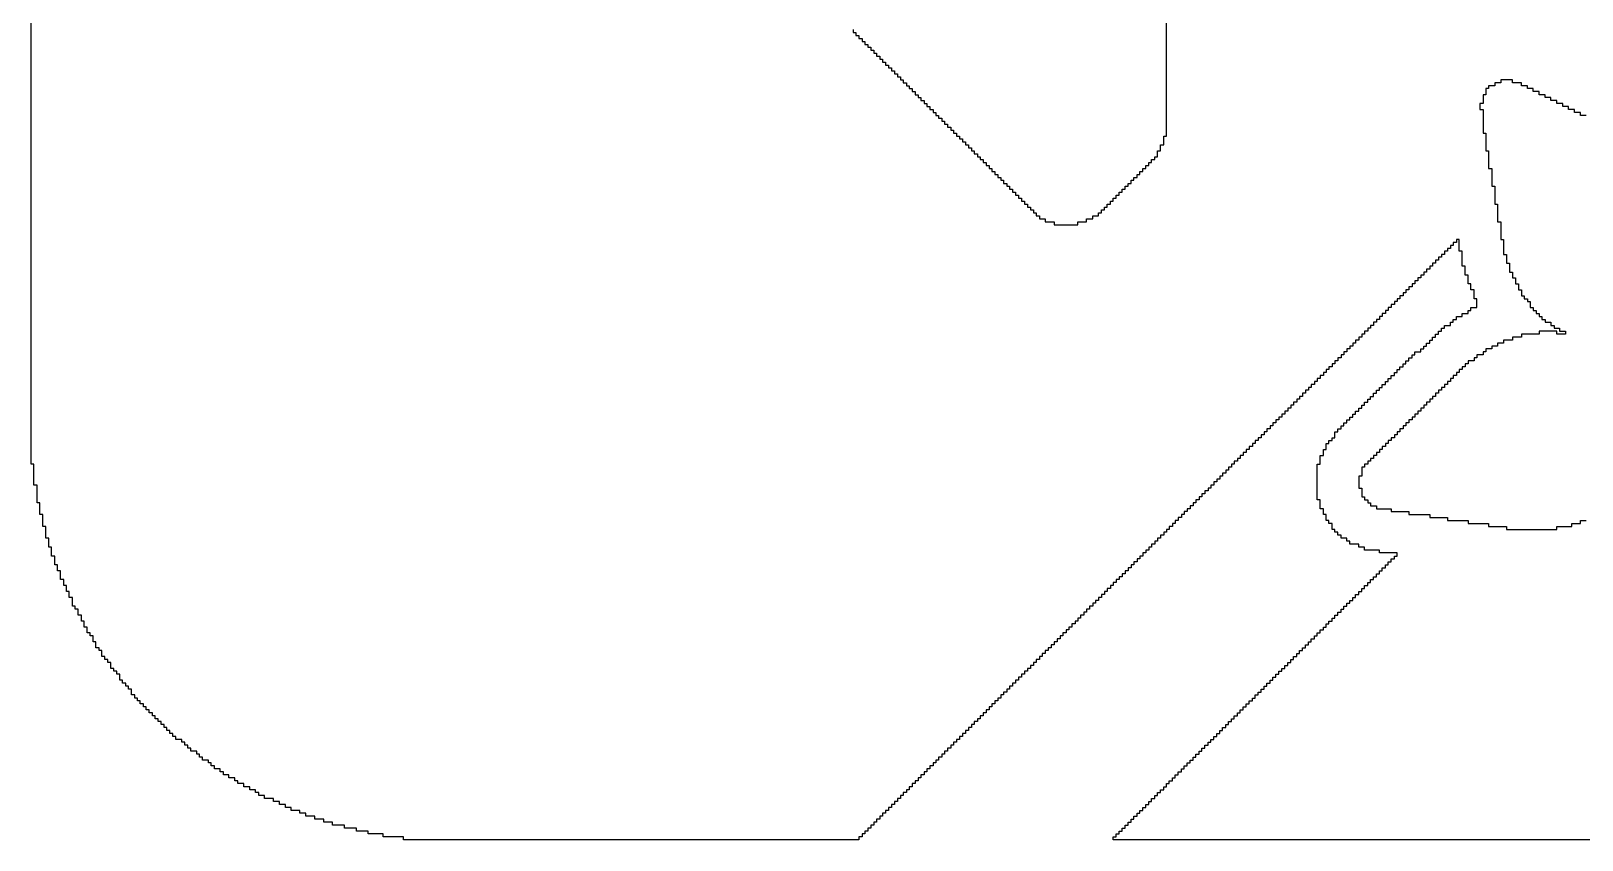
# Model space of a CAD drawing. Extents: x 134.1 to 218.7, y -126.2 to -72.1.
# Drawn here: x 134.1 to 145.2, y -126.25 to -120.46 of the extents above; entities that cross this region are included whole.
import ezdxf

# ---------------------------------------------------------------- set-up
doc = ezdxf.new("R2010")
doc.units = 0
doc.header["$MEASUREMENT"] = 0
doc.layers.add('BLACK', color=7, linetype='CONTINUOUS')

msp = doc.modelspace()

# ---------------------------------------------------------------- linework, layer by layer
at = {"layer": 'BLACK', "linetype": 'CONTINUOUS'}
for p, q in [((134.102, -123.56), (134.102, -117.972)), ((142.23, -121.211), (142.23, -120.153)), ((139.987, -120.449), (139.987, -120.47)), ((139.987, -120.47), (140.007, -120.47)), ((140.007, -120.47), (140.007, -120.491)), ((140.007, -120.491), (140.028, -120.491)), ((140.028, -120.491), (140.028, -120.512)), ((140.028, -120.512), (140.051, -120.512)), ((140.051, -120.512), (140.051, -120.534)), ((140.051, -120.534), (140.071, -120.534)), ((140.071, -120.534), (140.071, -120.555)), ((140.071, -120.555), (140.091, -120.555)), ((140.091, -120.555), (140.091, -120.576)), ((140.091, -120.576), (140.114, -120.576)), ((140.114, -120.576), (140.114, -120.597)), ((140.114, -120.597), (140.134, -120.597)), ((140.134, -120.597), (140.134, -120.618)), ((140.134, -120.618), (140.155, -120.618)), ((140.155, -120.618), (140.155, -120.639)), ((140.155, -120.639), (140.178, -120.639)), ((140.178, -120.639), (140.178, -120.661)), ((140.178, -120.661), (140.198, -120.661)), ((140.198, -120.661), (140.198, -120.682)), ((140.198, -120.682), (140.218, -120.682)), ((140.218, -120.682), (140.218, -120.703)), ((140.218, -120.703), (140.241, -120.703)), ((140.241, -120.703), (140.241, -120.724)), ((140.241, -120.724), (140.261, -120.724)), ((140.261, -120.724), (140.261, -120.745)), ((140.261, -120.745), (140.282, -120.745)), ((140.282, -120.745), (140.282, -120.766)), ((140.282, -120.766), (140.305, -120.766)), ((140.305, -120.766), (140.305, -120.788)), ((140.305, -120.788), (140.325, -120.788)), ((140.325, -120.788), (140.325, -120.809)), ((140.325, -120.809), (140.345, -120.809)), ((140.345, -120.809), (140.345, -120.83)), ((140.345, -120.83), (140.368, -120.83)), ((140.368, -120.83), (140.368, -120.851)), ((140.368, -120.851), (140.388, -120.851)), ((140.388, -120.851), (140.388, -120.872)), ((140.388, -120.872), (140.409, -120.872)), ((140.409, -120.872), (140.409, -120.893)), ((140.409, -120.893), (140.432, -120.893)), ((140.432, -120.893), (140.432, -120.915)), ((144.536, -120.872), (144.516, -120.872)), ((144.516, -120.872), (144.516, -120.915)), ((144.579, -120.851), (144.536, -120.851)), ((144.536, -120.851), (144.536, -120.872)), ((144.623, -120.83), (144.579, -120.83)), ((144.579, -120.83), (144.579, -120.851)), ((144.706, -120.809), (144.623, -120.809)), ((144.623, -120.809), (144.623, -120.83)), ((144.706, -120.83), (144.706, -120.809)), ((144.77, -120.83), (144.706, -120.83)), ((144.77, -120.851), (144.77, -120.83)), ((144.813, -120.851), (144.77, -120.851)), ((144.813, -120.872), (144.813, -120.851)), ((144.854, -120.872), (144.813, -120.872)), ((144.854, -120.893), (144.854, -120.872)), ((144.897, -120.893), (144.854, -120.893)), ((144.897, -120.915), (144.897, -120.893)), ((140.432, -120.915), (140.452, -120.915)), ((140.452, -120.915), (140.452, -120.936)), ((140.452, -120.936), (140.472, -120.936)), ((140.472, -120.936), (140.472, -120.957)), ((140.472, -120.957), (140.495, -120.957)), ((140.495, -120.957), (140.495, -120.978)), ((140.495, -120.978), (140.515, -120.978)), ((140.515, -120.978), (140.515, -120.999)), ((140.515, -120.999), (140.536, -120.999)), ((140.536, -120.999), (140.536, -121.02)), ((144.496, -120.978), (144.473, -120.978)), ((144.473, -120.978), (144.473, -121.02)), ((144.516, -120.915), (144.496, -120.915)), ((144.496, -120.915), (144.496, -120.978)), ((144.94, -120.915), (144.897, -120.915)), ((144.94, -120.936), (144.94, -120.915)), ((144.981, -120.936), (144.94, -120.936)), ((144.981, -120.957), (144.981, -120.936)), ((145.024, -120.957), (144.981, -120.957)), ((145.024, -120.978), (145.024, -120.957)), ((145.067, -120.978), (145.024, -120.978)), ((145.067, -120.999), (145.067, -120.978)), ((145.108, -120.999), (145.067, -120.999)), ((145.108, -121.02), (145.108, -120.999)), ((140.536, -121.02), (140.559, -121.02)), ((140.559, -121.02), (140.559, -121.042)), ((140.559, -121.042), (140.579, -121.042)), ((140.579, -121.042), (140.579, -121.063)), ((140.579, -121.063), (140.599, -121.063)), ((140.599, -121.063), (140.599, -121.084)), ((140.599, -121.084), (140.622, -121.084)), ((140.622, -121.084), (140.622, -121.105)), ((140.622, -121.105), (140.642, -121.105)), ((140.642, -121.105), (140.642, -121.126)), ((144.473, -121.02), (144.496, -121.02)), ((144.496, -121.02), (144.496, -121.19)), ((145.151, -121.02), (145.108, -121.02)), ((145.151, -121.042), (145.151, -121.02)), ((145.194, -121.042), (145.151, -121.042)), ((145.194, -121.063), (145.194, -121.042)), ((145.235, -121.063), (145.194, -121.063)), ((140.642, -121.126), (140.663, -121.126)), ((140.663, -121.126), (140.663, -121.147)), ((140.663, -121.147), (140.686, -121.147)), ((140.686, -121.147), (140.686, -121.169)), ((140.686, -121.169), (140.706, -121.169)), ((140.706, -121.169), (140.706, -121.19)), ((140.706, -121.19), (140.726, -121.19)), ((140.726, -121.19), (140.726, -121.211)), ((140.726, -121.211), (140.749, -121.211)), ((140.749, -121.211), (140.749, -121.232)), ((140.749, -121.232), (140.769, -121.232)), ((140.769, -121.232), (140.769, -121.253)), ((142.21, -121.274), (142.21, -121.211)), ((142.21, -121.211), (142.23, -121.211)), ((144.496, -121.19), (144.516, -121.19)), ((144.516, -121.19), (144.516, -121.317)), ((140.769, -121.253), (140.79, -121.253)), ((140.79, -121.253), (140.79, -121.274)), ((140.79, -121.274), (140.813, -121.274)), ((140.813, -121.274), (140.813, -121.296)), ((140.813, -121.296), (140.833, -121.296)), ((140.833, -121.296), (140.833, -121.317)), ((140.833, -121.317), (140.853, -121.317)), ((140.853, -121.317), (140.853, -121.338)), ((140.853, -121.338), (140.876, -121.338)), ((140.876, -121.338), (140.876, -121.359)), ((142.166, -121.359), (142.166, -121.317)), ((142.166, -121.317), (142.187, -121.317)), ((142.187, -121.317), (142.187, -121.274)), ((142.187, -121.274), (142.21, -121.274)), ((144.516, -121.317), (144.536, -121.317)), ((144.536, -121.317), (144.536, -121.444)), ((140.876, -121.359), (140.896, -121.359)), ((140.896, -121.359), (140.896, -121.38)), ((140.896, -121.38), (140.917, -121.38)), ((140.917, -121.38), (140.917, -121.401)), ((140.917, -121.401), (140.94, -121.401)), ((140.94, -121.401), (140.94, -121.423)), ((140.94, -121.423), (140.96, -121.423)), ((140.96, -121.423), (140.96, -121.444)), ((140.96, -121.444), (140.98, -121.444)), ((140.98, -121.444), (140.98, -121.465)), ((142.06, -121.465), (142.06, -121.444)), ((142.06, -121.444), (142.083, -121.444)), ((142.083, -121.444), (142.083, -121.423)), ((142.083, -121.423), (142.103, -121.423)), ((142.103, -121.423), (142.103, -121.401)), ((142.103, -121.401), (142.123, -121.401)), ((142.123, -121.401), (142.123, -121.38)), ((142.123, -121.38), (142.146, -121.38)), ((142.146, -121.38), (142.146, -121.359)), ((142.146, -121.359), (142.166, -121.359)), ((144.536, -121.444), (144.559, -121.444)), ((144.559, -121.444), (144.559, -121.571)), ((140.98, -121.465), (141, -121.465)), ((141, -121.465), (141, -121.486)), ((141, -121.486), (141.023, -121.486)), ((141.023, -121.486), (141.023, -121.507)), ((141.023, -121.507), (141.044, -121.507)), ((141.044, -121.507), (141.044, -121.528)), ((141.044, -121.528), (141.064, -121.528)), ((141.064, -121.528), (141.064, -121.55)), ((141.064, -121.55), (141.087, -121.55)), ((141.087, -121.55), (141.087, -121.571)), ((141.956, -121.571), (141.956, -121.55)), ((141.956, -121.55), (141.976, -121.55)), ((141.976, -121.55), (141.976, -121.528)), ((141.976, -121.528), (141.996, -121.528)), ((141.996, -121.528), (141.996, -121.507)), ((141.996, -121.507), (142.019, -121.507)), ((142.019, -121.507), (142.019, -121.486)), ((142.019, -121.486), (142.039, -121.486)), ((142.039, -121.486), (142.039, -121.465)), ((142.039, -121.465), (142.06, -121.465)), ((141.087, -121.571), (141.107, -121.571)), ((141.107, -121.571), (141.107, -121.592)), ((141.107, -121.592), (141.127, -121.592)), ((141.127, -121.592), (141.127, -121.613)), ((141.127, -121.613), (141.15, -121.613)), ((141.15, -121.613), (141.15, -121.634)), ((141.15, -121.634), (141.171, -121.634)), ((141.171, -121.634), (141.171, -121.655)), ((141.171, -121.655), (141.191, -121.655)), ((141.191, -121.655), (141.191, -121.677)), ((141.191, -121.677), (141.214, -121.677)), ((141.214, -121.677), (141.214, -121.698)), ((141.829, -121.698), (141.829, -121.677)), ((141.829, -121.677), (141.849, -121.677)), ((141.849, -121.677), (141.849, -121.655)), ((141.849, -121.655), (141.869, -121.655)), ((141.869, -121.655), (141.869, -121.634)), ((141.869, -121.634), (141.892, -121.634)), ((141.892, -121.634), (141.892, -121.613)), ((141.892, -121.613), (141.912, -121.613)), ((141.912, -121.613), (141.912, -121.592)), ((141.912, -121.592), (141.933, -121.592)), ((141.933, -121.592), (141.933, -121.571)), ((141.933, -121.571), (141.956, -121.571)), ((144.559, -121.571), (144.579, -121.571)), ((144.579, -121.571), (144.579, -121.698)), ((141.214, -121.698), (141.234, -121.698)), ((141.234, -121.698), (141.234, -121.719)), ((141.234, -121.719), (141.257, -121.719)), ((141.257, -121.719), (141.257, -121.74)), ((141.257, -121.74), (141.277, -121.74)), ((141.277, -121.74), (141.277, -121.761)), ((141.277, -121.761), (141.298, -121.761)), ((141.298, -121.761), (141.298, -121.782)), ((141.298, -121.782), (141.321, -121.782)), ((141.321, -121.782), (141.321, -121.804)), ((141.702, -121.804), (141.702, -121.782)), ((141.702, -121.782), (141.742, -121.782)), ((141.742, -121.782), (141.742, -121.761)), ((141.742, -121.761), (141.765, -121.761)), ((141.765, -121.761), (141.765, -121.74)), ((141.765, -121.74), (141.785, -121.74)), ((141.785, -121.74), (141.785, -121.719)), ((141.785, -121.719), (141.806, -121.719)), ((141.806, -121.719), (141.806, -121.698)), ((141.806, -121.698), (141.829, -121.698)), ((144.579, -121.698), (144.6, -121.698)), ((144.6, -121.698), (144.6, -121.825)), ((141.321, -121.804), (141.361, -121.804)), ((141.361, -121.804), (141.361, -121.825)), ((141.361, -121.825), (141.425, -121.825)), ((141.425, -121.825), (141.425, -121.846)), ((141.425, -121.846), (141.595, -121.846)), ((141.595, -121.846), (141.595, -121.825)), ((141.595, -121.825), (141.658, -121.825)), ((141.658, -121.825), (141.658, -121.804)), ((141.658, -121.804), (141.702, -121.804)), ((144.6, -121.825), (144.623, -121.825)), ((144.623, -121.825), (144.623, -121.952)), ((144.282, -121.994), (144.262, -121.994)), ((144.262, -121.994), (144.262, -122.015)), ((144.305, -121.973), (144.282, -121.973)), ((144.282, -121.973), (144.282, -121.994)), ((144.325, -121.952), (144.305, -121.952)), ((144.305, -121.952), (144.305, -121.973)), ((144.325, -122.036), (144.325, -121.952)), ((144.623, -121.952), (144.643, -121.952)), ((144.643, -121.952), (144.643, -122.058)), ((144.155, -122.121), (144.135, -122.121)), ((144.135, -122.121), (144.135, -122.142)), ((144.178, -122.1), (144.155, -122.1)), ((144.155, -122.1), (144.155, -122.121)), ((144.198, -122.079), (144.178, -122.079)), ((144.178, -122.079), (144.178, -122.1)), ((144.219, -122.058), (144.198, -122.058)), ((144.198, -122.058), (144.198, -122.079)), ((144.242, -122.036), (144.219, -122.036)), ((144.219, -122.036), (144.219, -122.058)), ((144.262, -122.015), (144.242, -122.015)), ((144.242, -122.015), (144.242, -122.036)), ((144.346, -122.036), (144.325, -122.036)), ((144.346, -122.142), (144.346, -122.036)), ((144.643, -122.058), (144.663, -122.058)), ((144.663, -122.058), (144.663, -122.121)), ((144.663, -122.121), (144.686, -122.121)), ((144.686, -122.121), (144.686, -122.185)), ((144.051, -122.227), (144.028, -122.227)), ((144.028, -122.227), (144.028, -122.248)), ((144.071, -122.206), (144.051, -122.206)), ((144.051, -122.206), (144.051, -122.227)), ((144.092, -122.185), (144.071, -122.185)), ((144.071, -122.185), (144.071, -122.206)), ((144.115, -122.163), (144.092, -122.163)), ((144.092, -122.163), (144.092, -122.185)), ((144.135, -122.142), (144.115, -122.142)), ((144.115, -122.142), (144.115, -122.163)), ((144.369, -122.142), (144.346, -122.142)), ((144.369, -122.206), (144.369, -122.142)), ((144.389, -122.206), (144.369, -122.206)), ((144.389, -122.269), (144.389, -122.206)), ((144.686, -122.185), (144.706, -122.185)), ((144.706, -122.185), (144.706, -122.227)), ((144.706, -122.227), (144.727, -122.227)), ((144.727, -122.227), (144.727, -122.269)), ((143.944, -122.333), (143.924, -122.333)), ((143.924, -122.333), (143.924, -122.354)), ((143.965, -122.312), (143.944, -122.312)), ((143.944, -122.312), (143.944, -122.333)), ((143.988, -122.29), (143.965, -122.29)), ((143.965, -122.29), (143.965, -122.312)), ((144.008, -122.269), (143.988, -122.269)), ((143.988, -122.269), (143.988, -122.29)), ((144.028, -122.248), (144.008, -122.248)), ((144.008, -122.248), (144.008, -122.269)), ((144.409, -122.269), (144.389, -122.269)), ((144.409, -122.312), (144.409, -122.269)), ((144.432, -122.312), (144.409, -122.312)), ((144.432, -122.375), (144.432, -122.312)), ((144.727, -122.269), (144.75, -122.269)), ((144.75, -122.269), (144.75, -122.312)), ((144.75, -122.312), (144.77, -122.312)), ((144.77, -122.312), (144.77, -122.354)), ((143.838, -122.439), (143.817, -122.439)), ((143.817, -122.439), (143.817, -122.46)), ((143.861, -122.417), (143.838, -122.417)), ((143.838, -122.417), (143.838, -122.439)), ((143.881, -122.396), (143.861, -122.396)), ((143.861, -122.396), (143.861, -122.417)), ((143.901, -122.375), (143.881, -122.375)), ((143.881, -122.375), (143.881, -122.396)), ((143.924, -122.354), (143.901, -122.354)), ((143.901, -122.354), (143.901, -122.375)), ((144.409, -122.46), (144.409, -122.439)), ((144.409, -122.439), (144.452, -122.439)), ((144.452, -122.375), (144.432, -122.375)), ((144.452, -122.439), (144.452, -122.375)), ((144.77, -122.354), (144.79, -122.354)), ((144.79, -122.354), (144.79, -122.375)), ((144.79, -122.375), (144.813, -122.375)), ((144.813, -122.375), (144.813, -122.396)), ((144.813, -122.396), (144.833, -122.396)), ((144.833, -122.396), (144.833, -122.439)), ((144.833, -122.439), (144.854, -122.439)), ((144.854, -122.439), (144.854, -122.46)), ((143.711, -122.566), (143.69, -122.566)), ((143.69, -122.566), (143.69, -122.587)), ((143.734, -122.544), (143.711, -122.544)), ((143.711, -122.544), (143.711, -122.566)), ((143.754, -122.523), (143.734, -122.523)), ((143.734, -122.523), (143.734, -122.544)), ((143.774, -122.502), (143.754, -122.502)), ((143.754, -122.502), (143.754, -122.523)), ((143.797, -122.481), (143.774, -122.481)), ((143.774, -122.481), (143.774, -122.502)), ((143.817, -122.46), (143.797, -122.46)), ((143.797, -122.46), (143.797, -122.481)), ((144.219, -122.587), (144.219, -122.566)), ((144.219, -122.566), (144.262, -122.566)), ((144.262, -122.566), (144.262, -122.544)), ((144.262, -122.544), (144.282, -122.544)), ((144.282, -122.544), (144.282, -122.523)), ((144.282, -122.523), (144.305, -122.523)), ((144.305, -122.523), (144.305, -122.502)), ((144.305, -122.502), (144.346, -122.502)), ((144.346, -122.502), (144.346, -122.481)), ((144.346, -122.481), (144.389, -122.481)), ((144.389, -122.481), (144.389, -122.46)), ((144.389, -122.46), (144.409, -122.46)), ((144.854, -122.46), (144.877, -122.46)), ((144.877, -122.46), (144.877, -122.481)), ((144.877, -122.481), (144.897, -122.481)), ((144.897, -122.481), (144.897, -122.502)), ((144.897, -122.502), (144.917, -122.502)), ((144.917, -122.502), (144.917, -122.523)), ((144.917, -122.523), (144.94, -122.523)), ((144.94, -122.523), (144.94, -122.544)), ((144.94, -122.544), (144.981, -122.544)), ((144.981, -122.544), (144.981, -122.566)), ((144.981, -122.566), (145.004, -122.566)), ((145.004, -122.566), (145.004, -122.587)), ((143.607, -122.671), (143.584, -122.671)), ((143.584, -122.671), (143.584, -122.693)), ((143.627, -122.65), (143.607, -122.65)), ((143.607, -122.65), (143.607, -122.671)), ((143.647, -122.629), (143.627, -122.629)), ((143.627, -122.629), (143.627, -122.65)), ((143.67, -122.608), (143.647, -122.608)), ((143.647, -122.608), (143.647, -122.629)), ((143.69, -122.587), (143.67, -122.587)), ((143.67, -122.587), (143.67, -122.608)), ((144.115, -122.693), (144.115, -122.671)), ((144.115, -122.671), (144.135, -122.671)), ((144.135, -122.671), (144.135, -122.65)), ((144.135, -122.65), (144.155, -122.65)), ((144.155, -122.65), (144.155, -122.629)), ((144.155, -122.629), (144.178, -122.629)), ((144.178, -122.629), (144.178, -122.608)), ((144.178, -122.608), (144.198, -122.608)), ((144.198, -122.608), (144.198, -122.587)), ((144.198, -122.587), (144.219, -122.587)), ((144.706, -122.671), (144.643, -122.671)), ((144.643, -122.671), (144.643, -122.693)), ((144.77, -122.65), (144.706, -122.65)), ((144.706, -122.65), (144.706, -122.671)), ((144.897, -122.629), (144.77, -122.629)), ((144.77, -122.629), (144.77, -122.65)), ((145.024, -122.608), (144.897, -122.608)), ((144.897, -122.608), (144.897, -122.629)), ((145.004, -122.587), (145.044, -122.587)), ((145.024, -122.629), (145.024, -122.608)), ((145.087, -122.629), (145.024, -122.629)), ((145.044, -122.587), (145.044, -122.608)), ((145.044, -122.608), (145.087, -122.608)), ((145.087, -122.608), (145.087, -122.629)), ((143.5, -122.777), (143.48, -122.777)), ((143.48, -122.777), (143.48, -122.798)), ((143.52, -122.756), (143.5, -122.756)), ((143.5, -122.756), (143.5, -122.777)), ((143.543, -122.735), (143.52, -122.735)), ((143.52, -122.735), (143.52, -122.756)), ((143.563, -122.714), (143.543, -122.714)), ((143.543, -122.714), (143.543, -122.735)), ((143.584, -122.693), (143.563, -122.693)), ((143.563, -122.693), (143.563, -122.714)), ((143.988, -122.798), (143.988, -122.777)), ((143.988, -122.777), (144.008, -122.777)), ((144.008, -122.777), (144.008, -122.756)), ((144.008, -122.756), (144.051, -122.756)), ((144.051, -122.756), (144.051, -122.735)), ((144.051, -122.735), (144.071, -122.735)), ((144.071, -122.735), (144.071, -122.714)), ((144.071, -122.714), (144.092, -122.714)), ((144.092, -122.714), (144.092, -122.693)), ((144.092, -122.693), (144.115, -122.693)), ((144.496, -122.777), (144.452, -122.777)), ((144.452, -122.777), (144.452, -122.798)), ((144.516, -122.756), (144.496, -122.756)), ((144.496, -122.756), (144.496, -122.777)), ((144.559, -122.735), (144.516, -122.735)), ((144.516, -122.735), (144.516, -122.756)), ((144.6, -122.714), (144.559, -122.714)), ((144.559, -122.714), (144.559, -122.735)), ((144.643, -122.693), (144.6, -122.693)), ((144.6, -122.693), (144.6, -122.714)), ((143.393, -122.883), (143.373, -122.883)), ((143.373, -122.883), (143.373, -122.904)), ((143.416, -122.862), (143.393, -122.862)), ((143.393, -122.862), (143.393, -122.883)), ((143.436, -122.841), (143.416, -122.841)), ((143.416, -122.841), (143.416, -122.862)), ((143.457, -122.82), (143.436, -122.82)), ((143.436, -122.82), (143.436, -122.841)), ((143.48, -122.798), (143.457, -122.798)), ((143.457, -122.798), (143.457, -122.82)), ((143.881, -122.904), (143.881, -122.883)), ((143.881, -122.883), (143.901, -122.883)), ((143.901, -122.883), (143.901, -122.862)), ((143.901, -122.862), (143.924, -122.862)), ((143.924, -122.862), (143.924, -122.841)), ((143.924, -122.841), (143.944, -122.841)), ((143.944, -122.841), (143.944, -122.82)), ((143.944, -122.82), (143.965, -122.82)), ((143.965, -122.82), (143.965, -122.798)), ((143.965, -122.798), (143.988, -122.798)), ((144.346, -122.883), (144.325, -122.883)), ((144.325, -122.883), (144.325, -122.904)), ((144.369, -122.862), (144.346, -122.862)), ((144.346, -122.862), (144.346, -122.883)), ((144.389, -122.841), (144.369, -122.841)), ((144.369, -122.841), (144.369, -122.862)), ((144.432, -122.82), (144.389, -122.82)), ((144.389, -122.82), (144.389, -122.841)), ((144.452, -122.798), (144.432, -122.798)), ((144.432, -122.798), (144.432, -122.82)), ((143.266, -123.01), (143.246, -123.01)), ((143.246, -123.01), (143.246, -123.031)), ((143.289, -122.989), (143.266, -122.989)), ((143.266, -122.989), (143.266, -123.01)), ((143.309, -122.968), (143.289, -122.968)), ((143.289, -122.968), (143.289, -122.989)), ((143.33, -122.947), (143.309, -122.947)), ((143.309, -122.947), (143.309, -122.968)), ((143.353, -122.925), (143.33, -122.925)), ((143.33, -122.925), (143.33, -122.947)), ((143.373, -122.904), (143.353, -122.904)), ((143.353, -122.904), (143.353, -122.925)), ((143.754, -123.031), (143.754, -123.01)), ((143.754, -123.01), (143.774, -123.01)), ((143.774, -123.01), (143.774, -122.989)), ((143.774, -122.989), (143.797, -122.989)), ((143.797, -122.989), (143.797, -122.968)), ((143.797, -122.968), (143.817, -122.968)), ((143.817, -122.968), (143.817, -122.947)), ((143.817, -122.947), (143.838, -122.947)), ((143.838, -122.947), (143.838, -122.925)), ((143.838, -122.925), (143.861, -122.925)), ((143.861, -122.925), (143.861, -122.904)), ((143.861, -122.904), (143.881, -122.904)), ((144.219, -123.01), (144.198, -123.01)), ((144.198, -123.01), (144.198, -123.031)), ((144.242, -122.989), (144.219, -122.989)), ((144.219, -122.989), (144.219, -123.01)), ((144.262, -122.968), (144.242, -122.968)), ((144.242, -122.968), (144.242, -122.989)), ((144.282, -122.947), (144.262, -122.947)), ((144.262, -122.947), (144.262, -122.968)), ((144.305, -122.925), (144.282, -122.925)), ((144.282, -122.925), (144.282, -122.947)), ((144.325, -122.904), (144.305, -122.904)), ((144.305, -122.904), (144.305, -122.925)), ((143.162, -123.116), (143.139, -123.116)), ((143.139, -123.116), (143.139, -123.137)), ((143.182, -123.095), (143.162, -123.095)), ((143.162, -123.095), (143.162, -123.116)), ((143.203, -123.074), (143.182, -123.074)), ((143.182, -123.074), (143.182, -123.095)), ((143.226, -123.052), (143.203, -123.052)), ((143.203, -123.052), (143.203, -123.074)), ((143.246, -123.031), (143.226, -123.031)), ((143.226, -123.031), (143.226, -123.052)), ((143.647, -123.137), (143.647, -123.116)), ((143.647, -123.116), (143.67, -123.116)), ((143.67, -123.116), (143.67, -123.095)), ((143.67, -123.095), (143.69, -123.095)), ((143.69, -123.095), (143.69, -123.074)), ((143.69, -123.074), (143.711, -123.074)), ((143.711, -123.074), (143.711, -123.052)), ((143.711, -123.052), (143.734, -123.052)), ((143.734, -123.052), (143.734, -123.031)), ((143.734, -123.031), (143.754, -123.031)), ((144.115, -123.116), (144.092, -123.116)), ((144.092, -123.116), (144.092, -123.137)), ((144.135, -123.095), (144.115, -123.095)), ((144.115, -123.095), (144.115, -123.116)), ((144.155, -123.074), (144.135, -123.074)), ((144.135, -123.074), (144.135, -123.095)), ((144.178, -123.052), (144.155, -123.052)), ((144.155, -123.052), (144.155, -123.074)), ((144.198, -123.031), (144.178, -123.031)), ((144.178, -123.031), (144.178, -123.052)), ((143.055, -123.222), (143.035, -123.222)), ((143.035, -123.222), (143.035, -123.243)), ((143.076, -123.201), (143.055, -123.201)), ((143.055, -123.201), (143.055, -123.222)), ((143.099, -123.179), (143.076, -123.179)), ((143.076, -123.179), (143.076, -123.201)), ((143.119, -123.158), (143.099, -123.158)), ((143.099, -123.158), (143.099, -123.179)), ((143.139, -123.137), (143.119, -123.137)), ((143.119, -123.137), (143.119, -123.158)), ((143.543, -123.243), (143.543, -123.222)), ((143.543, -123.222), (143.563, -123.222)), ((143.563, -123.222), (143.563, -123.201)), ((143.563, -123.201), (143.584, -123.201)), ((143.584, -123.201), (143.584, -123.179)), ((143.584, -123.179), (143.607, -123.179)), ((143.607, -123.179), (143.607, -123.158)), ((143.607, -123.158), (143.627, -123.158)), ((143.627, -123.158), (143.627, -123.137)), ((143.627, -123.137), (143.647, -123.137)), ((144.008, -123.222), (143.988, -123.222)), ((143.988, -123.222), (143.988, -123.243)), ((144.028, -123.201), (144.008, -123.201)), ((144.008, -123.201), (144.008, -123.222)), ((144.051, -123.179), (144.028, -123.179)), ((144.028, -123.179), (144.028, -123.201)), ((144.071, -123.158), (144.051, -123.158)), ((144.051, -123.158), (144.051, -123.179)), ((144.092, -123.137), (144.071, -123.137)), ((144.071, -123.137), (144.071, -123.158)), ((142.949, -123.328), (142.928, -123.328)), ((142.928, -123.328), (142.928, -123.349)), ((142.972, -123.306), (142.949, -123.306)), ((142.949, -123.306), (142.949, -123.328)), ((142.992, -123.285), (142.972, -123.285)), ((142.972, -123.285), (142.972, -123.306)), ((143.012, -123.264), (142.992, -123.264)), ((142.992, -123.264), (142.992, -123.285)), ((143.035, -123.243), (143.012, -123.243)), ((143.012, -123.243), (143.012, -123.264)), ((143.436, -123.37), (143.436, -123.328)), ((143.436, -123.328), (143.457, -123.328)), ((143.457, -123.328), (143.457, -123.306)), ((143.457, -123.306), (143.48, -123.306)), ((143.48, -123.306), (143.48, -123.285)), ((143.48, -123.285), (143.5, -123.285)), ((143.5, -123.285), (143.5, -123.264)), ((143.5, -123.264), (143.52, -123.264)), ((143.52, -123.264), (143.52, -123.243)), ((143.52, -123.243), (143.543, -123.243)), ((143.901, -123.328), (143.881, -123.328)), ((143.881, -123.328), (143.881, -123.349)), ((143.924, -123.306), (143.901, -123.306)), ((143.901, -123.306), (143.901, -123.328)), ((143.944, -123.285), (143.924, -123.285)), ((143.924, -123.285), (143.924, -123.306)), ((143.965, -123.264), (143.944, -123.264)), ((143.944, -123.264), (143.944, -123.285)), ((143.988, -123.243), (143.965, -123.243)), ((143.965, -123.243), (143.965, -123.264)), ((142.845, -123.433), (142.822, -123.433)), ((142.822, -123.433), (142.822, -123.455)), ((142.865, -123.412), (142.845, -123.412)), ((142.845, -123.412), (142.845, -123.433)), ((142.885, -123.391), (142.865, -123.391)), ((142.865, -123.391), (142.865, -123.412)), ((142.908, -123.37), (142.885, -123.37)), ((142.885, -123.37), (142.885, -123.391)), ((142.928, -123.349), (142.908, -123.349)), ((142.908, -123.349), (142.908, -123.37)), ((143.373, -123.455), (143.373, -123.412)), ((143.373, -123.412), (143.393, -123.412)), ((143.393, -123.412), (143.393, -123.391)), ((143.393, -123.391), (143.416, -123.391)), ((143.416, -123.391), (143.416, -123.37)), ((143.416, -123.37), (143.436, -123.37)), ((143.797, -123.433), (143.774, -123.433)), ((143.774, -123.433), (143.774, -123.455)), ((143.817, -123.412), (143.797, -123.412)), ((143.797, -123.412), (143.797, -123.433)), ((143.838, -123.391), (143.817, -123.391)), ((143.817, -123.391), (143.817, -123.412)), ((143.861, -123.37), (143.838, -123.37)), ((143.838, -123.37), (143.838, -123.391)), ((143.881, -123.349), (143.861, -123.349)), ((143.861, -123.349), (143.861, -123.37)), ((134.122, -123.56), (134.102, -123.56)), ((134.122, -123.709), (134.122, -123.56)), ((142.715, -123.56), (142.695, -123.56)), ((142.695, -123.56), (142.695, -123.582)), ((142.738, -123.539), (142.715, -123.539)), ((142.715, -123.539), (142.715, -123.56)), ((142.758, -123.518), (142.738, -123.518)), ((142.738, -123.518), (142.738, -123.539)), ((142.778, -123.497), (142.758, -123.497)), ((142.758, -123.497), (142.758, -123.518)), ((142.801, -123.476), (142.778, -123.476)), ((142.778, -123.476), (142.778, -123.497)), ((142.822, -123.455), (142.801, -123.455)), ((142.801, -123.455), (142.801, -123.476)), ((143.309, -123.814), (143.309, -123.56)), ((143.309, -123.56), (143.33, -123.56)), ((143.33, -123.56), (143.33, -123.497)), ((143.33, -123.497), (143.353, -123.497)), ((143.353, -123.497), (143.353, -123.455)), ((143.353, -123.455), (143.373, -123.455)), ((143.67, -123.56), (143.647, -123.56)), ((143.647, -123.56), (143.647, -123.582)), ((143.69, -123.539), (143.67, -123.539)), ((143.67, -123.539), (143.67, -123.56)), ((143.711, -123.518), (143.69, -123.518)), ((143.69, -123.518), (143.69, -123.539)), ((143.734, -123.497), (143.711, -123.497)), ((143.711, -123.497), (143.711, -123.518)), ((143.754, -123.476), (143.734, -123.476)), ((143.734, -123.476), (143.734, -123.497)), ((143.774, -123.455), (143.754, -123.455)), ((143.754, -123.455), (143.754, -123.476)), ((142.611, -123.666), (142.591, -123.666)), ((142.591, -123.666), (142.591, -123.687)), ((142.631, -123.645), (142.611, -123.645)), ((142.611, -123.645), (142.611, -123.666)), ((142.654, -123.624), (142.631, -123.624)), ((142.631, -123.624), (142.631, -123.645)), ((142.674, -123.603), (142.654, -123.603)), ((142.654, -123.603), (142.654, -123.624)), ((142.695, -123.582), (142.674, -123.582)), ((142.674, -123.582), (142.674, -123.603)), ((143.627, -123.645), (143.607, -123.645)), ((143.607, -123.645), (143.607, -123.73)), ((143.647, -123.582), (143.627, -123.582)), ((143.627, -123.582), (143.627, -123.645)), ((134.145, -123.709), (134.122, -123.709)), ((134.145, -123.836), (134.145, -123.709)), ((142.504, -123.772), (142.484, -123.772)), ((142.484, -123.772), (142.484, -123.793)), ((142.527, -123.751), (142.504, -123.751)), ((142.504, -123.751), (142.504, -123.772)), ((142.547, -123.73), (142.527, -123.73)), ((142.527, -123.73), (142.527, -123.751)), ((142.568, -123.709), (142.547, -123.709)), ((142.547, -123.709), (142.547, -123.73)), ((142.591, -123.687), (142.568, -123.687)), ((142.568, -123.687), (142.568, -123.709)), ((143.607, -123.73), (143.627, -123.73)), ((143.627, -123.73), (143.627, -123.793)), ((134.165, -123.836), (134.145, -123.836)), ((134.165, -123.92), (134.165, -123.836)), ((142.4, -123.878), (142.377, -123.878)), ((142.377, -123.878), (142.377, -123.899)), ((142.42, -123.857), (142.4, -123.857)), ((142.4, -123.857), (142.4, -123.878)), ((142.441, -123.836), (142.42, -123.836)), ((142.42, -123.836), (142.42, -123.857)), ((142.464, -123.814), (142.441, -123.814)), ((142.441, -123.814), (142.441, -123.836)), ((142.484, -123.793), (142.464, -123.793)), ((142.464, -123.793), (142.464, -123.814)), ((143.33, -123.814), (143.309, -123.814)), ((143.33, -123.878), (143.33, -123.814)), ((143.353, -123.878), (143.33, -123.878)), ((143.353, -123.92), (143.353, -123.878)), ((143.627, -123.793), (143.647, -123.793)), ((143.647, -123.793), (143.647, -123.814)), ((143.647, -123.814), (143.67, -123.814)), ((143.67, -123.814), (143.67, -123.836)), ((143.67, -123.836), (143.69, -123.836)), ((143.69, -123.836), (143.69, -123.857)), ((143.69, -123.857), (143.734, -123.857)), ((143.734, -123.857), (143.734, -123.878)), ((143.734, -123.878), (143.838, -123.878)), ((143.838, -123.878), (143.838, -123.899)), ((134.186, -123.92), (134.165, -123.92)), ((134.186, -124.005), (134.186, -123.92)), ((134.209, -124.005), (134.186, -124.005)), ((134.209, -124.09), (134.209, -124.005)), ((142.273, -124.005), (142.25, -124.005)), ((142.25, -124.005), (142.25, -124.026)), ((142.293, -123.984), (142.273, -123.984)), ((142.273, -123.984), (142.273, -124.005)), ((142.314, -123.963), (142.293, -123.963)), ((142.293, -123.963), (142.293, -123.984)), ((142.337, -123.941), (142.314, -123.941)), ((142.314, -123.941), (142.314, -123.963)), ((142.357, -123.92), (142.337, -123.92)), ((142.337, -123.92), (142.337, -123.941)), ((142.377, -123.899), (142.357, -123.899)), ((142.357, -123.899), (142.357, -123.92)), ((143.373, -123.92), (143.353, -123.92)), ((143.373, -123.963), (143.373, -123.92)), ((143.393, -123.963), (143.373, -123.963)), ((143.393, -123.984), (143.393, -123.963)), ((143.416, -123.984), (143.393, -123.984)), ((143.416, -124.026), (143.416, -123.984)), ((143.838, -123.899), (143.965, -123.899)), ((143.965, -123.899), (143.965, -123.92)), ((143.965, -123.92), (144.115, -123.92)), ((144.115, -123.92), (144.115, -123.941)), ((144.115, -123.941), (144.242, -123.941)), ((144.242, -123.941), (144.242, -123.963)), ((144.242, -123.963), (144.389, -123.963)), ((144.389, -123.963), (144.389, -123.984)), ((144.389, -123.984), (144.536, -123.984)), ((144.536, -123.984), (144.536, -124.005)), ((144.536, -124.005), (144.663, -124.005)), ((144.663, -124.005), (144.663, -124.026)), ((145.024, -124.026), (145.024, -124.005)), ((145.024, -124.005), (145.131, -124.005)), ((145.131, -124.005), (145.131, -123.984)), ((145.131, -123.984), (145.194, -123.984)), ((145.194, -123.984), (145.194, -123.963)), ((145.194, -123.963), (145.235, -123.963)), ((134.229, -124.09), (134.209, -124.09)), ((134.229, -124.153), (134.229, -124.09)), ((142.166, -124.111), (142.146, -124.111)), ((142.146, -124.111), (142.146, -124.132)), ((142.187, -124.09), (142.166, -124.09)), ((142.166, -124.09), (142.166, -124.111)), ((142.21, -124.068), (142.187, -124.068)), ((142.187, -124.068), (142.187, -124.09)), ((142.23, -124.047), (142.21, -124.047)), ((142.21, -124.047), (142.21, -124.068)), ((142.25, -124.026), (142.23, -124.026)), ((142.23, -124.026), (142.23, -124.047)), ((143.436, -124.026), (143.416, -124.026)), ((143.436, -124.047), (143.436, -124.026)), ((143.457, -124.047), (143.436, -124.047)), ((143.457, -124.068), (143.457, -124.047)), ((143.48, -124.068), (143.457, -124.068)), ((143.48, -124.09), (143.48, -124.068)), ((143.52, -124.09), (143.48, -124.09)), ((143.52, -124.111), (143.52, -124.09)), ((143.543, -124.111), (143.52, -124.111)), ((143.543, -124.132), (143.543, -124.111)), ((144.663, -124.026), (145.024, -124.026)), ((134.249, -124.153), (134.229, -124.153)), ((134.249, -124.217), (134.249, -124.153)), ((134.272, -124.217), (134.249, -124.217)), ((134.272, -124.28), (134.272, -124.217)), ((142.06, -124.217), (142.039, -124.217)), ((142.039, -124.217), (142.039, -124.238)), ((142.083, -124.195), (142.06, -124.195)), ((142.06, -124.195), (142.06, -124.217)), ((142.103, -124.174), (142.083, -124.174)), ((142.083, -124.174), (142.083, -124.195)), ((142.123, -124.153), (142.103, -124.153)), ((142.103, -124.153), (142.103, -124.174)), ((142.146, -124.132), (142.123, -124.132)), ((142.123, -124.132), (142.123, -124.153)), ((143.607, -124.132), (143.543, -124.132)), ((143.607, -124.153), (143.607, -124.132)), ((143.647, -124.153), (143.607, -124.153)), ((143.647, -124.174), (143.647, -124.153)), ((143.754, -124.174), (143.647, -124.174)), ((143.754, -124.195), (143.754, -124.174)), ((143.881, -124.195), (143.754, -124.195)), ((143.861, -124.238), (143.861, -124.217)), ((143.861, -124.217), (143.881, -124.217)), ((143.881, -124.217), (143.881, -124.195)), ((134.292, -124.28), (134.272, -124.28)), ((134.292, -124.322), (134.292, -124.28)), ((134.313, -124.322), (134.292, -124.322)), ((134.313, -124.386), (134.313, -124.322)), ((141.956, -124.322), (141.933, -124.322)), ((141.933, -124.322), (141.933, -124.344)), ((141.976, -124.301), (141.956, -124.301)), ((141.956, -124.301), (141.956, -124.322)), ((141.996, -124.28), (141.976, -124.28)), ((141.976, -124.28), (141.976, -124.301)), ((142.019, -124.259), (141.996, -124.259)), ((141.996, -124.259), (141.996, -124.28)), ((142.039, -124.238), (142.019, -124.238)), ((142.019, -124.238), (142.019, -124.259)), ((143.754, -124.344), (143.754, -124.322)), ((143.754, -124.322), (143.774, -124.322)), ((143.774, -124.322), (143.774, -124.301)), ((143.774, -124.301), (143.797, -124.301)), ((143.797, -124.301), (143.797, -124.28)), ((143.797, -124.28), (143.817, -124.28)), ((143.817, -124.28), (143.817, -124.259)), ((143.817, -124.259), (143.838, -124.259)), ((143.838, -124.259), (143.838, -124.238)), ((143.838, -124.238), (143.861, -124.238)), ((134.336, -124.386), (134.313, -124.386)), ((134.336, -124.428), (134.336, -124.386)), ((134.356, -124.428), (134.336, -124.428)), ((134.356, -124.471), (134.356, -124.428)), ((141.829, -124.449), (141.806, -124.449)), ((141.806, -124.449), (141.806, -124.471)), ((141.849, -124.428), (141.829, -124.428)), ((141.829, -124.428), (141.829, -124.449)), ((141.869, -124.407), (141.849, -124.407)), ((141.849, -124.407), (141.849, -124.428)), ((141.892, -124.386), (141.869, -124.386)), ((141.869, -124.386), (141.869, -124.407)), ((141.912, -124.365), (141.892, -124.365)), ((141.892, -124.365), (141.892, -124.386)), ((141.933, -124.344), (141.912, -124.344)), ((141.912, -124.344), (141.912, -124.365)), ((143.627, -124.471), (143.627, -124.449)), ((143.627, -124.449), (143.647, -124.449)), ((143.647, -124.449), (143.647, -124.428)), ((143.647, -124.428), (143.67, -124.428)), ((143.67, -124.428), (143.67, -124.407)), ((143.67, -124.407), (143.69, -124.407)), ((143.69, -124.407), (143.69, -124.386)), ((143.69, -124.386), (143.711, -124.386)), ((143.711, -124.386), (143.711, -124.365)), ((143.711, -124.365), (143.734, -124.365)), ((143.734, -124.365), (143.734, -124.344)), ((143.734, -124.344), (143.754, -124.344)), ((134.376, -124.471), (134.356, -124.471)), ((134.376, -124.513), (134.376, -124.471)), ((134.399, -124.513), (134.376, -124.513)), ((134.399, -124.576), (134.399, -124.513)), ((141.722, -124.555), (141.702, -124.555)), ((141.702, -124.555), (141.702, -124.576)), ((141.742, -124.534), (141.722, -124.534)), ((141.722, -124.534), (141.722, -124.555)), ((141.765, -124.513), (141.742, -124.513)), ((141.742, -124.513), (141.742, -124.534)), ((141.785, -124.492), (141.765, -124.492)), ((141.765, -124.492), (141.765, -124.513)), ((141.806, -124.471), (141.785, -124.471)), ((141.785, -124.471), (141.785, -124.492)), ((143.52, -124.576), (143.52, -124.555)), ((143.52, -124.555), (143.543, -124.555)), ((143.543, -124.555), (143.543, -124.534)), ((143.543, -124.534), (143.563, -124.534)), ((143.563, -124.534), (143.563, -124.513)), ((143.563, -124.513), (143.584, -124.513)), ((143.584, -124.513), (143.584, -124.492)), ((143.584, -124.492), (143.607, -124.492)), ((143.607, -124.492), (143.607, -124.471)), ((143.607, -124.471), (143.627, -124.471)), ((134.419, -124.576), (134.399, -124.576)), ((134.419, -124.598), (134.419, -124.576)), ((134.44, -124.598), (134.419, -124.598)), ((134.44, -124.64), (134.44, -124.598)), ((134.463, -124.64), (134.44, -124.64)), ((134.463, -124.682), (134.463, -124.64)), ((141.615, -124.661), (141.595, -124.661)), ((141.595, -124.661), (141.595, -124.682)), ((141.638, -124.64), (141.615, -124.64)), ((141.615, -124.64), (141.615, -124.661)), ((141.658, -124.619), (141.638, -124.619)), ((141.638, -124.619), (141.638, -124.64)), ((141.679, -124.598), (141.658, -124.598)), ((141.658, -124.598), (141.658, -124.619)), ((141.702, -124.576), (141.679, -124.576)), ((141.679, -124.576), (141.679, -124.598)), ((143.416, -124.682), (143.416, -124.661)), ((143.416, -124.661), (143.436, -124.661)), ((143.436, -124.661), (143.436, -124.64)), ((143.436, -124.64), (143.457, -124.64)), ((143.457, -124.64), (143.457, -124.619)), ((143.457, -124.619), (143.48, -124.619)), ((143.48, -124.619), (143.48, -124.598)), ((143.48, -124.598), (143.5, -124.598)), ((143.5, -124.598), (143.5, -124.576)), ((143.5, -124.576), (143.52, -124.576)), ((134.483, -124.682), (134.463, -124.682)), ((134.483, -124.725), (134.483, -124.682)), ((134.503, -124.725), (134.483, -124.725)), ((134.503, -124.767), (134.503, -124.725)), ((134.526, -124.767), (134.503, -124.767)), ((134.526, -124.788), (134.526, -124.767)), ((141.511, -124.767), (141.488, -124.767)), ((141.488, -124.767), (141.488, -124.788)), ((141.531, -124.746), (141.511, -124.746)), ((141.511, -124.746), (141.511, -124.767)), ((141.552, -124.725), (141.531, -124.725)), ((141.531, -124.725), (141.531, -124.746)), ((141.575, -124.703), (141.552, -124.703)), ((141.552, -124.703), (141.552, -124.725)), ((141.595, -124.682), (141.575, -124.682)), ((141.575, -124.682), (141.575, -124.703)), ((143.309, -124.788), (143.309, -124.767)), ((143.309, -124.767), (143.33, -124.767)), ((143.33, -124.767), (143.33, -124.746)), ((143.33, -124.746), (143.353, -124.746)), ((143.353, -124.746), (143.353, -124.725)), ((143.353, -124.725), (143.373, -124.725)), ((143.373, -124.725), (143.373, -124.703)), ((143.373, -124.703), (143.393, -124.703)), ((143.393, -124.703), (143.393, -124.682)), ((143.393, -124.682), (143.416, -124.682)), ((134.546, -124.788), (134.526, -124.788)), ((134.546, -124.83), (134.546, -124.788)), ((134.567, -124.83), (134.546, -124.83)), ((134.567, -124.873), (134.567, -124.83)), ((134.59, -124.873), (134.567, -124.873)), ((134.59, -124.894), (134.59, -124.873)), ((134.61, -124.894), (134.59, -124.894)), ((134.61, -124.936), (134.61, -124.894)), ((141.384, -124.894), (141.361, -124.894)), ((141.361, -124.894), (141.361, -124.915)), ((141.404, -124.873), (141.384, -124.873)), ((141.384, -124.873), (141.384, -124.894)), ((141.425, -124.852), (141.404, -124.852)), ((141.404, -124.852), (141.404, -124.873)), ((141.448, -124.83), (141.425, -124.83)), ((141.425, -124.83), (141.425, -124.852)), ((141.468, -124.809), (141.448, -124.809)), ((141.448, -124.809), (141.448, -124.83)), ((141.488, -124.788), (141.468, -124.788)), ((141.468, -124.788), (141.468, -124.809)), ((143.182, -124.915), (143.182, -124.894)), ((143.182, -124.894), (143.203, -124.894)), ((143.203, -124.894), (143.203, -124.873)), ((143.203, -124.873), (143.226, -124.873)), ((143.226, -124.873), (143.226, -124.852)), ((143.226, -124.852), (143.246, -124.852)), ((143.246, -124.852), (143.246, -124.83)), ((143.246, -124.83), (143.266, -124.83)), ((143.266, -124.83), (143.266, -124.809)), ((143.266, -124.809), (143.289, -124.809)), ((143.289, -124.809), (143.289, -124.788)), ((143.289, -124.788), (143.309, -124.788)), ((134.63, -124.936), (134.61, -124.936)), ((134.63, -124.957), (134.63, -124.936)), ((134.653, -124.957), (134.63, -124.957)), ((134.653, -124.979), (134.653, -124.957)), ((134.673, -124.979), (134.653, -124.979)), ((134.673, -125.021), (134.673, -124.979)), ((141.277, -125), (141.257, -125)), ((141.257, -125), (141.257, -125.021)), ((141.298, -124.979), (141.277, -124.979)), ((141.277, -124.979), (141.277, -125)), ((141.321, -124.957), (141.298, -124.957)), ((141.298, -124.957), (141.298, -124.979)), ((141.341, -124.936), (141.321, -124.936)), ((141.321, -124.936), (141.321, -124.957)), ((141.361, -124.915), (141.341, -124.915)), ((141.341, -124.915), (141.341, -124.936)), ((143.076, -125.021), (143.076, -125)), ((143.076, -125), (143.099, -125)), ((143.099, -125), (143.099, -124.979)), ((143.099, -124.979), (143.119, -124.979)), ((143.119, -124.979), (143.119, -124.957)), ((143.119, -124.957), (143.139, -124.957)), ((143.139, -124.957), (143.139, -124.936)), ((143.139, -124.936), (143.162, -124.936)), ((143.162, -124.936), (143.162, -124.915)), ((143.162, -124.915), (143.182, -124.915)), ((134.694, -125.021), (134.673, -125.021)), ((134.694, -125.042), (134.694, -125.021)), ((134.717, -125.042), (134.694, -125.042)), ((134.717, -125.063), (134.717, -125.042)), ((134.737, -125.063), (134.717, -125.063)), ((134.737, -125.106), (134.737, -125.063)), ((134.757, -125.106), (134.737, -125.106)), ((134.757, -125.127), (134.757, -125.106)), ((141.171, -125.106), (141.15, -125.106)), ((141.15, -125.106), (141.15, -125.127)), ((141.191, -125.084), (141.171, -125.084)), ((141.171, -125.084), (141.171, -125.106)), ((141.214, -125.063), (141.191, -125.063)), ((141.191, -125.063), (141.191, -125.084)), ((141.234, -125.042), (141.214, -125.042)), ((141.214, -125.042), (141.214, -125.063)), ((141.257, -125.021), (141.234, -125.021)), ((141.234, -125.021), (141.234, -125.042)), ((142.972, -125.127), (142.972, -125.106)), ((142.972, -125.106), (142.992, -125.106)), ((142.992, -125.106), (142.992, -125.084)), ((142.992, -125.084), (143.012, -125.084)), ((143.012, -125.084), (143.012, -125.063)), ((143.012, -125.063), (143.035, -125.063)), ((143.035, -125.063), (143.035, -125.042)), ((143.035, -125.042), (143.055, -125.042)), ((143.055, -125.042), (143.055, -125.021)), ((143.055, -125.021), (143.076, -125.021)), ((134.78, -125.127), (134.757, -125.127)), ((134.78, -125.148), (134.78, -125.127)), ((134.8, -125.148), (134.78, -125.148)), ((134.8, -125.169), (134.8, -125.148)), ((134.821, -125.169), (134.8, -125.169)), ((134.821, -125.211), (134.821, -125.169)), ((134.844, -125.211), (134.821, -125.211)), ((134.844, -125.233), (134.844, -125.211)), ((141.064, -125.211), (141.044, -125.211)), ((141.044, -125.211), (141.044, -125.233)), ((141.087, -125.19), (141.064, -125.19)), ((141.064, -125.19), (141.064, -125.211)), ((141.107, -125.169), (141.087, -125.169)), ((141.087, -125.169), (141.087, -125.19)), ((141.127, -125.148), (141.107, -125.148)), ((141.107, -125.148), (141.107, -125.169)), ((141.15, -125.127), (141.127, -125.127)), ((141.127, -125.127), (141.127, -125.148)), ((142.865, -125.233), (142.865, -125.211)), ((142.865, -125.211), (142.885, -125.211)), ((142.885, -125.211), (142.885, -125.19)), ((142.885, -125.19), (142.908, -125.19)), ((142.908, -125.19), (142.908, -125.169)), ((142.908, -125.169), (142.928, -125.169)), ((142.928, -125.169), (142.928, -125.148)), ((142.928, -125.148), (142.949, -125.148)), ((142.949, -125.148), (142.949, -125.127)), ((142.949, -125.127), (142.972, -125.127)), ((134.864, -125.233), (134.844, -125.233)), ((134.864, -125.254), (134.864, -125.233)), ((134.884, -125.254), (134.864, -125.254)), ((134.884, -125.275), (134.884, -125.254)), ((134.907, -125.275), (134.884, -125.275)), ((134.907, -125.296), (134.907, -125.275)), ((134.927, -125.296), (134.907, -125.296)), ((134.927, -125.317), (134.927, -125.296)), ((134.948, -125.317), (134.927, -125.317)), ((134.948, -125.338), (134.948, -125.317)), ((134.971, -125.338), (134.948, -125.338)), ((134.971, -125.36), (134.971, -125.338)), ((140.94, -125.338), (140.917, -125.338)), ((140.917, -125.338), (140.917, -125.36)), ((140.96, -125.317), (140.94, -125.317)), ((140.94, -125.317), (140.94, -125.338)), ((140.98, -125.296), (140.96, -125.296)), ((140.96, -125.296), (140.96, -125.317)), ((141, -125.275), (140.98, -125.275)), ((140.98, -125.275), (140.98, -125.296)), ((141.023, -125.254), (141, -125.254)), ((141, -125.254), (141, -125.275)), ((141.044, -125.233), (141.023, -125.233)), ((141.023, -125.233), (141.023, -125.254)), ((142.738, -125.36), (142.738, -125.338)), ((142.738, -125.338), (142.758, -125.338)), ((142.758, -125.338), (142.758, -125.317)), ((142.758, -125.317), (142.778, -125.317)), ((142.778, -125.317), (142.778, -125.296)), ((142.778, -125.296), (142.801, -125.296)), ((142.801, -125.296), (142.801, -125.275)), ((142.801, -125.275), (142.822, -125.275)), ((142.822, -125.275), (142.822, -125.254)), ((142.822, -125.254), (142.845, -125.254)), ((142.845, -125.254), (142.845, -125.233)), ((142.845, -125.233), (142.865, -125.233)), ((134.991, -125.36), (134.971, -125.36)), ((134.991, -125.381), (134.991, -125.36)), ((135.011, -125.381), (134.991, -125.381)), ((135.011, -125.402), (135.011, -125.381)), ((135.034, -125.402), (135.011, -125.402)), ((135.034, -125.423), (135.034, -125.402)), ((135.054, -125.423), (135.034, -125.423)), ((135.054, -125.444), (135.054, -125.423)), ((135.075, -125.444), (135.054, -125.444)), ((135.075, -125.465), (135.075, -125.444)), ((140.833, -125.444), (140.813, -125.444)), ((140.813, -125.444), (140.813, -125.465)), ((140.853, -125.423), (140.833, -125.423)), ((140.833, -125.423), (140.833, -125.444)), ((140.876, -125.402), (140.853, -125.402)), ((140.853, -125.402), (140.853, -125.423)), ((140.896, -125.381), (140.876, -125.381)), ((140.876, -125.381), (140.876, -125.402)), ((140.917, -125.36), (140.896, -125.36)), ((140.896, -125.36), (140.896, -125.381)), ((142.631, -125.465), (142.631, -125.444)), ((142.631, -125.444), (142.654, -125.444)), ((142.654, -125.444), (142.654, -125.423)), ((142.654, -125.423), (142.674, -125.423)), ((142.674, -125.423), (142.674, -125.402)), ((142.674, -125.402), (142.695, -125.402)), ((142.695, -125.402), (142.695, -125.381)), ((142.695, -125.381), (142.715, -125.381)), ((142.715, -125.381), (142.715, -125.36)), ((142.715, -125.36), (142.738, -125.36)), ((135.095, -125.465), (135.075, -125.465)), ((135.095, -125.487), (135.095, -125.465)), ((135.118, -125.487), (135.095, -125.487)), ((135.118, -125.508), (135.118, -125.487)), ((135.138, -125.508), (135.118, -125.508)), ((135.138, -125.529), (135.138, -125.508)), ((135.181, -125.529), (135.138, -125.529)), ((135.181, -125.55), (135.181, -125.529)), ((135.202, -125.55), (135.181, -125.55)), ((135.202, -125.571), (135.202, -125.55)), ((140.726, -125.55), (140.706, -125.55)), ((140.706, -125.55), (140.706, -125.571)), ((140.749, -125.529), (140.726, -125.529)), ((140.726, -125.529), (140.726, -125.55)), ((140.769, -125.508), (140.749, -125.508)), ((140.749, -125.508), (140.749, -125.529)), ((140.79, -125.487), (140.769, -125.487)), ((140.769, -125.487), (140.769, -125.508)), ((140.813, -125.465), (140.79, -125.465)), ((140.79, -125.465), (140.79, -125.487)), ((142.527, -125.571), (142.527, -125.55)), ((142.527, -125.55), (142.547, -125.55)), ((142.547, -125.55), (142.547, -125.529)), ((142.547, -125.529), (142.568, -125.529)), ((142.568, -125.529), (142.568, -125.508)), ((142.568, -125.508), (142.591, -125.508)), ((142.591, -125.508), (142.591, -125.487)), ((142.591, -125.487), (142.611, -125.487)), ((142.611, -125.487), (142.611, -125.465)), ((142.611, -125.465), (142.631, -125.465)), ((135.225, -125.571), (135.202, -125.571)), ((135.225, -125.592), (135.225, -125.571)), ((135.245, -125.592), (135.225, -125.592)), ((135.245, -125.614), (135.245, -125.592)), ((135.288, -125.614), (135.245, -125.614)), ((135.288, -125.635), (135.288, -125.614)), ((135.308, -125.635), (135.288, -125.635)), ((135.308, -125.656), (135.308, -125.635)), ((135.329, -125.656), (135.308, -125.656)), ((135.329, -125.677), (135.329, -125.656)), ((140.622, -125.656), (140.599, -125.656)), ((140.599, -125.656), (140.599, -125.677)), ((140.642, -125.635), (140.622, -125.635)), ((140.622, -125.635), (140.622, -125.656)), ((140.663, -125.614), (140.642, -125.614)), ((140.642, -125.614), (140.642, -125.635)), ((140.686, -125.592), (140.663, -125.592)), ((140.663, -125.592), (140.663, -125.614)), ((140.706, -125.571), (140.686, -125.571)), ((140.686, -125.571), (140.686, -125.592)), ((142.42, -125.677), (142.42, -125.656)), ((142.42, -125.656), (142.441, -125.656)), ((142.441, -125.656), (142.441, -125.635)), ((142.441, -125.635), (142.464, -125.635)), ((142.464, -125.635), (142.464, -125.614)), ((142.464, -125.614), (142.484, -125.614)), ((142.484, -125.614), (142.484, -125.592)), ((142.484, -125.592), (142.504, -125.592)), ((142.504, -125.592), (142.504, -125.571)), ((142.504, -125.571), (142.527, -125.571)), ((135.372, -125.677), (135.329, -125.677)), ((135.372, -125.698), (135.372, -125.677)), ((135.392, -125.698), (135.372, -125.698)), ((135.392, -125.719), (135.392, -125.698)), ((135.415, -125.719), (135.392, -125.719)), ((135.415, -125.741), (135.415, -125.719)), ((135.456, -125.741), (135.415, -125.741)), ((135.456, -125.762), (135.456, -125.741)), ((135.479, -125.762), (135.456, -125.762)), ((135.479, -125.783), (135.479, -125.762)), ((135.519, -125.783), (135.479, -125.783)), ((135.519, -125.804), (135.519, -125.783)), ((140.495, -125.783), (140.472, -125.783)), ((140.472, -125.783), (140.472, -125.804)), ((140.515, -125.762), (140.495, -125.762)), ((140.495, -125.762), (140.495, -125.783)), ((140.536, -125.741), (140.515, -125.741)), ((140.515, -125.741), (140.515, -125.762)), ((140.559, -125.719), (140.536, -125.719)), ((140.536, -125.719), (140.536, -125.741)), ((140.579, -125.698), (140.559, -125.698)), ((140.559, -125.698), (140.559, -125.719)), ((140.599, -125.677), (140.579, -125.677)), ((140.579, -125.677), (140.579, -125.698)), ((142.293, -125.804), (142.293, -125.783)), ((142.293, -125.783), (142.314, -125.783)), ((142.314, -125.783), (142.314, -125.762)), ((142.314, -125.762), (142.337, -125.762)), ((142.337, -125.762), (142.337, -125.741)), ((142.337, -125.741), (142.357, -125.741)), ((142.357, -125.741), (142.357, -125.719)), ((142.357, -125.719), (142.377, -125.719)), ((142.377, -125.719), (142.377, -125.698)), ((142.377, -125.698), (142.4, -125.698)), ((142.4, -125.698), (142.4, -125.677)), ((142.4, -125.677), (142.42, -125.677)), ((135.562, -125.804), (135.519, -125.804)), ((135.562, -125.825), (135.562, -125.804)), ((135.583, -125.825), (135.562, -125.825)), ((135.583, -125.846), (135.583, -125.825)), ((135.626, -125.846), (135.583, -125.846)), ((135.626, -125.868), (135.626, -125.846)), ((135.669, -125.868), (135.626, -125.868)), ((135.669, -125.889), (135.669, -125.868)), ((135.71, -125.889), (135.669, -125.889)), ((135.71, -125.91), (135.71, -125.889)), ((140.388, -125.889), (140.368, -125.889)), ((140.368, -125.889), (140.368, -125.91)), ((140.409, -125.868), (140.388, -125.868)), ((140.388, -125.868), (140.388, -125.889)), ((140.432, -125.846), (140.409, -125.846)), ((140.409, -125.846), (140.409, -125.868)), ((140.452, -125.825), (140.432, -125.825)), ((140.432, -125.825), (140.432, -125.846)), ((140.472, -125.804), (140.452, -125.804)), ((140.452, -125.804), (140.452, -125.825)), ((142.187, -125.91), (142.187, -125.889)), ((142.187, -125.889), (142.21, -125.889)), ((142.21, -125.889), (142.21, -125.868)), ((142.21, -125.868), (142.23, -125.868)), ((142.23, -125.868), (142.23, -125.846)), ((142.23, -125.846), (142.25, -125.846)), ((142.25, -125.846), (142.25, -125.825)), ((142.25, -125.825), (142.273, -125.825)), ((142.273, -125.825), (142.273, -125.804)), ((142.273, -125.804), (142.293, -125.804)), ((135.733, -125.91), (135.71, -125.91)), ((135.733, -125.931), (135.733, -125.91)), ((135.773, -125.931), (135.733, -125.931)), ((135.773, -125.952), (135.773, -125.931)), ((135.837, -125.952), (135.773, -125.952)), ((135.837, -125.973), (135.837, -125.952)), ((135.88, -125.973), (135.837, -125.973)), ((135.88, -125.995), (135.88, -125.973)), ((135.923, -125.995), (135.88, -125.995)), ((135.923, -126.016), (135.923, -125.995)), ((140.282, -125.995), (140.261, -125.995)), ((140.261, -125.995), (140.261, -126.016)), ((140.305, -125.973), (140.282, -125.973)), ((140.282, -125.973), (140.282, -125.995)), ((140.325, -125.952), (140.305, -125.952)), ((140.305, -125.952), (140.305, -125.973)), ((140.345, -125.931), (140.325, -125.931)), ((140.325, -125.931), (140.325, -125.952)), ((140.368, -125.91), (140.345, -125.91)), ((140.345, -125.91), (140.345, -125.931)), ((142.083, -126.016), (142.083, -125.995)), ((142.083, -125.995), (142.103, -125.995)), ((142.103, -125.995), (142.103, -125.973)), ((142.103, -125.973), (142.123, -125.973)), ((142.123, -125.973), (142.123, -125.952)), ((142.123, -125.952), (142.146, -125.952)), ((142.146, -125.952), (142.146, -125.931)), ((142.146, -125.931), (142.166, -125.931)), ((142.166, -125.931), (142.166, -125.91)), ((142.166, -125.91), (142.187, -125.91)), ((135.964, -126.016), (135.923, -126.016)), ((135.964, -126.037), (135.964, -126.016)), ((136.027, -126.037), (135.964, -126.037)), ((136.027, -126.058), (136.027, -126.037)), ((136.07, -126.058), (136.027, -126.058)), ((136.07, -126.079), (136.07, -126.058)), ((136.134, -126.079), (136.07, -126.079)), ((136.134, -126.1), (136.134, -126.079)), ((136.197, -126.1), (136.134, -126.1)), ((136.197, -126.122), (136.197, -126.1)), ((140.178, -126.1), (140.155, -126.1)), ((140.155, -126.1), (140.155, -126.122)), ((140.198, -126.079), (140.178, -126.079)), ((140.178, -126.079), (140.178, -126.1)), ((140.218, -126.058), (140.198, -126.058)), ((140.198, -126.058), (140.198, -126.079)), ((140.241, -126.037), (140.218, -126.037)), ((140.218, -126.037), (140.218, -126.058)), ((140.261, -126.016), (140.241, -126.016)), ((140.241, -126.016), (140.241, -126.037)), ((141.976, -126.122), (141.976, -126.1)), ((141.976, -126.1), (141.996, -126.1)), ((141.996, -126.1), (141.996, -126.079)), ((141.996, -126.079), (142.019, -126.079)), ((142.019, -126.079), (142.019, -126.058)), ((142.019, -126.058), (142.039, -126.058)), ((142.039, -126.058), (142.039, -126.037)), ((142.039, -126.037), (142.06, -126.037)), ((142.06, -126.037), (142.06, -126.016)), ((142.06, -126.016), (142.083, -126.016)), ((136.261, -126.122), (136.197, -126.122)), ((136.261, -126.143), (136.261, -126.122)), ((136.345, -126.143), (136.261, -126.143)), ((136.345, -126.164), (136.345, -126.143)), ((136.431, -126.164), (136.345, -126.164)), ((136.431, -126.185), (136.431, -126.164)), ((136.515, -126.185), (136.431, -126.185)), ((136.515, -126.206), (136.515, -126.185)), ((136.622, -126.206), (136.515, -126.206)), ((136.622, -126.227), (136.622, -126.206)), ((136.769, -126.227), (136.622, -126.227)), ((136.769, -126.249), (136.769, -126.227)), ((140.051, -126.227), (140.028, -126.227)), ((140.028, -126.227), (140.028, -126.249)), ((140.071, -126.206), (140.051, -126.206)), ((140.051, -126.206), (140.051, -126.227)), ((140.091, -126.185), (140.071, -126.185)), ((140.071, -126.185), (140.071, -126.206)), ((140.114, -126.164), (140.091, -126.164)), ((140.091, -126.164), (140.091, -126.185)), ((140.134, -126.143), (140.114, -126.143)), ((140.114, -126.143), (140.114, -126.164)), ((140.155, -126.122), (140.134, -126.122)), ((140.134, -126.122), (140.134, -126.143)), ((141.849, -126.249), (141.849, -126.227)), ((141.849, -126.227), (141.869, -126.227)), ((141.869, -126.227), (141.869, -126.206)), ((141.869, -126.206), (141.892, -126.206)), ((141.892, -126.206), (141.892, -126.185)), ((141.892, -126.185), (141.912, -126.185)), ((141.912, -126.185), (141.912, -126.164)), ((141.912, -126.164), (141.933, -126.164)), ((141.933, -126.164), (141.933, -126.143)), ((141.933, -126.143), (141.956, -126.143)), ((141.956, -126.143), (141.956, -126.122)), ((141.956, -126.122), (141.976, -126.122)), ((140.028, -126.249), (136.769, -126.249)), ((147.544, -126.249), (141.849, -126.249))]:
    msp.add_line(p, q, dxfattribs=at)

doc.saveas('drawing.dxf')
